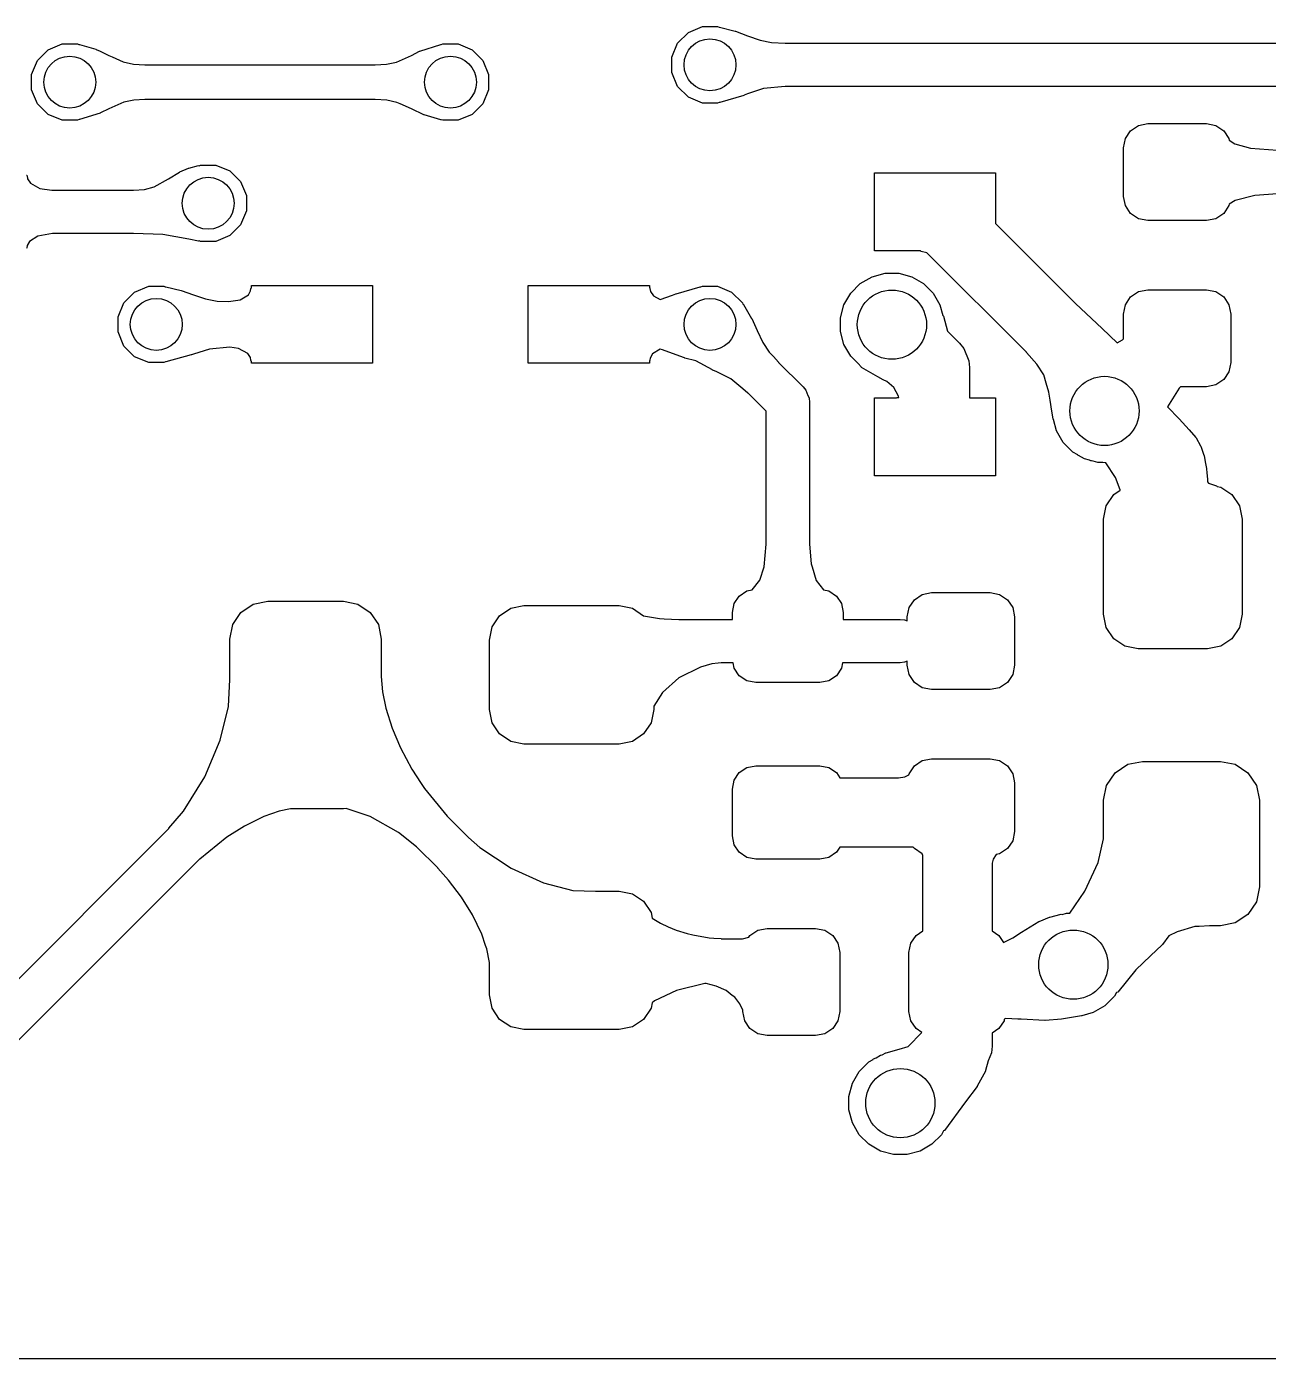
# Model space of a CAD drawing. Extents: x 89 to 178, y -115 to -57.
# Drawn here: x 114.95 to 122.13, y -74.58 to -66.88 of the extents above; entities that cross this region are included whole.
import ezdxf

# ---------------------------------------------------------------- set-up
doc = ezdxf.new("R2010")
doc.units = 0
doc.layers.add('BLACK', color=7, linetype='CONTINUOUS')

msp = doc.modelspace()

# ---------------------------------------------------------------- linework, layer by layer
at = {"layer": 'BLACK', "linetype": 'CONTINUOUS'}
for p, q in [((118.712919, -66.974997), (118.774997, -66.912919)), ((118.774997, -66.912919), (118.856105, -66.879323)), ((118.856105, -66.879323), (118.943895, -66.879323)), ((118.943895, -66.879323), (118.952325, -66.882815)), ((118.952325, -66.882815), (118.955238, -66.882249)), ((118.955238, -66.882249), (118.955791, -66.882375)), ((118.955791, -66.882375), (119.045672, -66.90544)), ((119.045672, -66.90544), (119.046805, -66.905795)), ((119.046805, -66.905795), (119.117303, -66.931993)), ((119.117303, -66.931993), (119.190248, -66.957943)), ((115.012919, -67.074997), (115.074997, -67.012919)), ((115.074997, -67.012919), (115.156105, -66.979323)), ((115.156105, -66.979323), (115.243895, -66.979323)), ((115.243895, -66.979323), (115.252905, -66.983055)), ((115.252905, -66.983055), (115.255165, -66.982616)), ((115.255165, -66.982616), (115.256075, -66.982839)), ((115.256075, -66.982839), (115.351421, -67.010367)), ((115.351421, -67.010367), (115.353219, -67.011052)), ((115.353219, -67.011052), (115.37511, -67.021535)), ((115.37511, -67.021535), (115.425438, -67.045636)), ((117.174538, -67.045646), (117.221861, -67.021783)), ((117.221861, -67.021783), (117.223602, -67.021076)), ((117.223602, -67.021076), (117.343715, -66.983227)), ((117.343715, -66.983227), (117.346161, -66.983441)), ((117.346161, -66.983441), (117.356105, -66.979323)), ((117.356105, -66.979323), (117.443895, -66.979323)), ((117.443895, -66.979323), (117.525003, -67.012919)), ((117.525003, -67.012919), (117.587081, -67.074997)), ((118.679323, -67.056105), (118.712919, -66.974997)), ((119.190248, -66.957943), (119.190252, -66.957943)), ((119.190252, -66.957943), (119.190253, -66.957944)), ((119.190253, -66.957944), (119.255291, -66.970367)), ((119.255291, -66.970367), (119.255293, -66.970367)), ((119.255293, -66.970367), (119.255298, -66.970368)), ((119.255298, -66.970368), (119.334576, -66.974431)), ((119.334576, -66.974431), (119.335772, -66.975)), ((119.335772, -66.975), (128.662887, -66.975)), ((114.979323, -67.156105), (115.012919, -67.074997)), ((115.425438, -67.045636), (115.444982, -67.054335)), ((115.444982, -67.054335), (115.509077, -67.082866)), ((115.509077, -67.082866), (115.50908, -67.082866)), ((115.50908, -67.082866), (115.509081, -67.082867)), ((115.509081, -67.082867), (115.567377, -67.095357)), ((115.567377, -67.095357), (115.567382, -67.095358)), ((115.567382, -67.095358), (115.634669, -67.099347)), ((115.634669, -67.099347), (115.636014, -67.1)), ((115.636014, -67.1), (116.963938, -67.1)), ((116.963938, -67.1), (116.96535, -67.099367)), ((116.96535, -67.099367), (117.030606, -67.095622)), ((117.030606, -67.095622), (117.08785, -67.083795)), ((117.08785, -67.083795), (117.174538, -67.045646)), ((117.587081, -67.074997), (117.620677, -67.156105)), ((118.679323, -67.143895), (118.679323, -67.056105)), ((114.979323, -67.243895), (114.979323, -67.156105)), ((117.620677, -67.156105), (117.620677, -67.243895)), ((118.712919, -67.225003), (118.679323, -67.143895)), ((115.012919, -67.325003), (114.979323, -67.243895)), ((117.620677, -67.243895), (117.587081, -67.325003)), ((118.774997, -67.287081), (118.712919, -67.225003)), ((119.208366, -67.237534), (119.117336, -67.267993)), ((119.335041, -67.22597), (119.208366, -67.237534)), ((119.33711, -67.225), (119.335041, -67.22597)), ((128.66423, -67.225), (119.33711, -67.225)), ((115.074997, -67.387081), (115.012919, -67.325003)), ((115.512146, -67.316205), (115.425456, -67.354356)), ((115.512148, -67.316205), (115.512146, -67.316205)), ((115.569388, -67.304378), (115.512148, -67.316205)), ((115.634647, -67.300633), (115.569388, -67.304378)), ((115.636059, -67.3), (115.634647, -67.300633)), ((116.963987, -67.3), (115.636059, -67.3)), ((116.96533, -67.300652), (116.963987, -67.3)), ((117.032611, -67.304641), (116.96533, -67.300652)), ((117.032623, -67.304642), (117.032611, -67.304641)), ((117.090919, -67.317132), (117.032623, -67.304642)), ((117.090923, -67.317133), (117.090919, -67.317132)), ((117.090924, -67.317134), (117.090923, -67.317133)), ((117.109448, -67.32538), (117.090924, -67.317134)), ((117.17456, -67.354363), (117.109448, -67.32538)), ((117.587081, -67.325003), (117.525003, -67.387081)), ((118.856105, -67.320677), (118.774997, -67.287081)), ((118.943895, -67.320677), (118.856105, -67.320677)), ((118.953222, -67.316813), (118.943895, -67.320677)), ((118.956093, -67.31713), (118.953222, -67.316813)), ((119.09573, -67.276532), (118.956093, -67.31713)), ((119.096789, -67.276168), (119.09573, -67.276532)), ((119.117293, -67.268009), (119.096789, -67.276168)), ((119.117336, -67.267993), (119.117293, -67.268009)), ((115.156105, -67.420677), (115.074997, -67.387081)), ((115.376391, -67.378924), (115.256285, -67.416772)), ((115.378143, -67.378212), (115.376391, -67.378924)), ((115.425456, -67.354356), (115.378143, -67.378212)), ((117.246774, -67.388945), (117.17456, -67.354363)), ((117.248582, -67.389634), (117.246774, -67.388945)), ((117.343922, -67.417159), (117.248582, -67.389634)), ((117.525003, -67.387081), (117.443895, -67.420677)), ((115.243895, -67.420677), (115.156105, -67.420677)), ((115.253839, -67.416557), (115.243895, -67.420677)), ((115.256285, -67.416772), (115.253839, -67.416557)), ((117.344834, -67.417383), (117.343922, -67.417159)), ((117.347092, -67.416943), (117.344834, -67.417383)), ((117.356105, -67.420677), (117.347092, -67.416943)), ((117.443895, -67.420677), (117.356105, -67.420677)), ((121.300657, -67.526424), (121.331005, -67.481005)), ((121.331005, -67.481005), (121.376424, -67.450657)), ((121.376424, -67.450657), (121.43, -67.44)), ((121.43, -67.44), (121.77, -67.44)), ((121.77, -67.44), (121.823576, -67.450657)), ((121.823576, -67.450657), (121.868995, -67.481005)), ((121.868995, -67.481005), (121.899343, -67.526424)), ((121.29, -67.58), (121.300657, -67.526424)), ((121.899343, -67.526424), (121.901108, -67.535301)), ((121.901108, -67.535301), (121.933484, -67.555903)), ((121.933484, -67.555903), (122.024108, -67.581749)), ((121.29, -67.86), (121.29, -67.58)), ((122.024108, -67.581749), (122.179234, -67.59414)), ((115.771101, -67.758949), (115.83486, -67.720063)), ((115.83486, -67.720063), (115.836366, -67.719291)), ((115.836366, -67.719291), (115.887011, -67.697825)), ((115.887011, -67.697825), (115.888549, -67.697297)), ((115.888549, -67.697297), (115.944107, -67.682515)), ((115.944107, -67.682515), (115.947352, -67.682948)), ((115.947352, -67.682948), (115.956105, -67.679323)), ((115.956105, -67.679323), (116.043895, -67.679323)), ((116.043895, -67.679323), (116.125003, -67.712919)), ((116.125003, -67.712919), (116.187081, -67.774997)), ((114.95, -67.737019), (114.951404, -67.737997)), ((114.951404, -67.737997), (114.953073, -67.74226)), ((114.953073, -67.74226), (114.956051, -67.758987)), ((114.956051, -67.758987), (114.956051, -67.758988)), ((114.956051, -67.758988), (114.972601, -67.784349)), ((114.972601, -67.784349), (114.972602, -67.784349)), ((114.972602, -67.784349), (114.972603, -67.784351)), ((114.972603, -67.784351), (115.027597, -67.81419)), ((115.688, -67.805087), (115.771101, -67.758949)), ((116.187081, -67.774997), (116.220677, -67.856105)), ((119.85, -68.175), (119.85, -67.725)), ((119.85, -67.725), (120.55, -67.725)), ((120.55, -67.725), (120.55, -68.017157)), ((115.027597, -67.81419), (115.09576, -67.824478)), ((115.09576, -67.824478), (115.142143, -67.825)), ((115.142143, -67.825), (115.566001, -67.825)), ((115.566001, -67.825), (115.56771, -67.824219)), ((115.56771, -67.824219), (115.631976, -67.819597)), ((115.631976, -67.819597), (115.688, -67.805087)), ((116.220677, -67.856105), (116.220677, -67.943895)), ((121.300657, -67.913576), (121.29, -67.86)), ((122.048225, -67.854244), (121.934525, -67.883666)), ((122.048226, -67.854244), (122.048225, -67.854244)), ((122.179061, -67.845713), (122.048226, -67.854244)), ((116.220677, -67.943895), (116.187081, -68.025003)), ((121.331005, -67.958995), (121.300657, -67.913576)), ((121.899343, -67.913576), (121.868995, -67.958995)), ((121.901163, -67.904423), (121.899343, -67.913576)), ((121.934524, -67.883666), (121.901163, -67.904423)), ((121.934525, -67.883666), (121.934524, -67.883666)), ((116.187081, -68.025003), (116.125003, -68.087081)), ((120.55, -68.017157), (121.011818, -68.478976)), ((121.376424, -67.989343), (121.331005, -67.958995)), ((121.43, -68), (121.376424, -67.989343)), ((121.77, -68), (121.43, -68)), ((121.823576, -67.989343), (121.77, -68)), ((121.868995, -67.958995), (121.823576, -67.989343)), ((115.015541, -68.089673), (114.967814, -68.120999)), ((115.099386, -68.075331), (115.015541, -68.089673)), ((115.137446, -68.075), (115.099386, -68.075331)), ((115.567374, -68.075), (115.137446, -68.075)), ((115.568177, -68.075363), (115.567374, -68.075)), ((115.737964, -68.080806), (115.568177, -68.075363)), ((115.887411, -68.106808), (115.737964, -68.080806)), ((116.125003, -68.087081), (116.043895, -68.120677)), ((114.952759, -68.157258), (114.95, -68.161788)), ((114.954727, -68.144602), (114.952759, -68.157258)), ((114.954729, -68.144596), (114.954727, -68.144602)), ((114.967813, -68.121001), (114.954729, -68.144596)), ((114.967814, -68.120999), (114.967813, -68.121001)), ((115.944654, -68.118365), (115.887411, -68.106808)), ((115.948642, -68.117586), (115.944654, -68.118365)), ((115.956105, -68.120677), (115.948642, -68.117586)), ((116.043895, -68.120677), (115.956105, -68.120677)), ((120.115822, -68.175), (119.85, -68.175)), ((120.120175, -68.178121), (120.115822, -68.175)), ((120.152922, -68.185764), (120.120175, -68.178121)), ((120.728483, -68.761326), (120.152922, -68.185764)), ((119.768872, -68.363496), (119.836695, -68.324338)), ((119.836695, -68.324338), (119.912342, -68.304069)), ((119.912342, -68.304069), (119.990658, -68.304069)), ((119.990658, -68.304069), (120.066305, -68.324338)), ((120.066305, -68.324338), (120.134128, -68.363496)), ((115.512919, -68.474997), (115.574997, -68.412919)), ((115.574997, -68.412919), (115.656105, -68.379323)), ((115.656105, -68.379323), (115.743895, -68.379323)), ((115.743895, -68.379323), (115.752199, -68.382762)), ((115.752199, -68.382762), (115.755254, -68.382169)), ((115.755254, -68.382169), (115.755738, -68.382278)), ((115.755738, -68.382278), (115.843758, -68.404241)), ((115.843758, -68.404241), (115.844748, -68.404536)), ((115.844748, -68.404536), (115.914483, -68.428854)), ((116.232188, -68.428344), (116.245274, -68.405195)), ((116.245274, -68.405195), (116.247226, -68.392718)), ((116.247226, -68.392718), (116.25, -68.388172)), ((116.25, -68.388172), (116.25, -68.375)), ((116.25, -68.375), (116.95, -68.375)), ((116.95, -68.375), (116.95, -68.825)), ((117.85, -68.825), (117.85, -68.375)), ((117.85, -68.375), (118.55, -68.375)), ((118.55, -68.375), (118.55, -68.387019)), ((118.55, -68.387019), (118.551404, -68.387997)), ((118.551404, -68.387997), (118.553073, -68.39226)), ((118.553073, -68.39226), (118.556051, -68.408983)), ((118.556051, -68.408983), (118.572599, -68.434342)), ((118.704263, -68.423453), (118.843907, -68.382855)), ((118.843907, -68.382855), (118.846779, -68.383171)), ((118.846779, -68.383171), (118.856105, -68.379309)), ((118.856105, -68.379309), (118.943895, -68.379309)), ((118.943895, -68.379309), (119.025003, -68.412905)), ((119.025003, -68.412905), (119.087081, -68.474983)), ((119.713494, -68.418874), (119.768872, -68.363496)), ((120.134128, -68.363496), (120.189506, -68.418874)), ((121.331005, -68.441005), (121.376424, -68.410657)), ((121.376424, -68.410657), (121.43, -68.4)), ((121.43, -68.4), (121.77, -68.4)), ((121.77, -68.4), (121.823576, -68.410657)), ((121.823576, -68.410657), (121.868995, -68.441005)), ((115.479323, -68.556105), (115.512919, -68.474997)), ((115.914483, -68.428854), (115.914532, -68.42887)), ((115.914532, -68.42887), (115.914545, -68.428875)), ((115.914545, -68.428875), (115.984398, -68.452352)), ((115.984398, -68.452352), (115.984402, -68.452353)), ((115.984402, -68.452353), (115.984414, -68.452357)), ((115.984414, -68.452357), (116.051512, -68.464808)), ((116.051512, -68.464808), (116.116794, -68.468021)), ((116.116794, -68.468021), (116.18486, -68.45806)), ((116.18486, -68.45806), (116.232188, -68.428344)), ((118.572599, -68.434342), (118.5726, -68.434343)), ((118.5726, -68.434343), (118.572601, -68.434344)), ((118.572601, -68.434344), (118.611903, -68.455667)), ((118.611903, -68.455667), (118.682696, -68.43198)), ((118.682696, -68.43198), (118.703215, -68.423813)), ((118.703215, -68.423813), (118.704263, -68.423453)), ((119.087081, -68.474983), (119.090573, -68.483414)), ((119.090573, -68.483414), (119.093032, -68.485073)), ((119.093032, -68.485073), (119.093346, -68.485574)), ((119.093346, -68.485574), (119.140568, -68.5654)), ((119.654067, -68.562344), (119.674336, -68.486697)), ((119.674336, -68.486697), (119.713494, -68.418874)), ((120.189506, -68.418874), (120.228664, -68.486697)), ((120.228664, -68.486697), (120.245293, -68.548759)), ((121.011818, -68.478976), (121.012578, -68.479278)), ((121.012578, -68.479278), (121.166324, -68.62453)), ((121.29, -68.54), (121.300657, -68.486424)), ((121.300657, -68.486424), (121.331005, -68.441005)), ((121.868995, -68.441005), (121.899343, -68.486424)), ((121.899343, -68.486424), (121.91, -68.54)), ((115.479323, -68.643895), (115.479323, -68.556105)), ((119.140568, -68.5654), (119.141135, -68.566484)), ((119.141135, -68.566484), (119.172466, -68.63487)), ((119.654067, -68.64066), (119.654067, -68.562344)), ((120.245293, -68.548759), (120.248637, -68.553394)), ((120.248637, -68.553394), (120.272724, -68.639884)), ((121.29, -68.623185), (121.29, -68.54)), ((121.91, -68.54), (121.91, -68.82)), ((115.512919, -68.725003), (115.479323, -68.643895)), ((119.172466, -68.63487), (119.205684, -68.704771)), ((119.674336, -68.716307), (119.654067, -68.64066)), ((120.272724, -68.639884), (120.341421, -68.708581)), ((121.166324, -68.62453), (121.166327, -68.624533)), ((121.166327, -68.624533), (121.252993, -68.706264)), ((121.289983, -68.683289), (121.289996, -68.623195)), ((121.289996, -68.623195), (121.29, -68.623185)), ((119.205684, -68.704771), (119.205689, -68.704778)), ((119.205689, -68.704778), (119.242892, -68.75955)), ((119.713494, -68.78413), (119.674336, -68.716307)), ((120.341421, -68.708581), (120.366294, -68.738888)), ((121.252993, -68.706264), (121.283079, -68.688495)), ((121.283079, -68.688495), (121.289983, -68.683289)), ((115.574997, -68.787081), (115.512919, -68.725003)), ((115.656105, -68.820677), (115.574997, -68.787081)), ((115.901701, -68.775873), (115.756039, -68.817229)), ((115.902594, -68.77558), (115.901701, -68.775873)), ((115.914455, -68.771155), (115.902594, -68.77558)), ((115.914475, -68.771148), (115.914455, -68.771155)), ((116.006961, -68.742283), (115.914475, -68.771148)), ((116.125772, -68.732238), (116.006961, -68.742283)), ((116.17582, -68.739198), (116.125772, -68.732238)), ((116.175822, -68.739199), (116.17582, -68.739198)), ((116.228494, -68.767566), (116.175822, -68.739199)), ((116.228495, -68.767567), (116.228494, -68.767566)), ((116.244254, -68.792032), (116.228495, -68.767567)), ((116.244254, -68.792033), (116.244254, -68.792032)), ((116.246978, -68.80766), (116.244254, -68.792033)), ((118.554727, -68.794593), (118.552758, -68.80725)), ((118.554729, -68.794587), (118.554727, -68.794593)), ((118.567813, -68.770991), (118.554729, -68.794587)), ((118.567815, -68.770989), (118.567813, -68.770991)), ((118.611153, -68.742541), (118.567815, -68.770989)), ((118.625283, -68.747567), (118.611153, -68.742541)), ((118.682674, -68.767983), (118.625283, -68.747567)), ((118.753177, -68.794183), (118.682674, -68.767983)), ((118.754345, -68.794549), (118.753177, -68.794183)), ((118.81864, -68.811048), (118.754345, -68.794549)), ((119.242892, -68.75955), (119.242894, -68.759552)), ((119.242894, -68.759552), (119.242896, -68.759555)), ((119.242896, -68.759555), (119.26694, -68.786196)), ((119.26694, -68.786196), (119.296081, -68.818486)), ((119.755581, -68.826217), (119.713494, -68.78413)), ((120.366294, -68.738888), (120.396157, -68.810984)), ((120.728924, -68.762564), (120.728483, -68.761326)), ((120.789727, -68.829862), (120.728924, -68.762564)), ((115.743895, -68.820677), (115.656105, -68.820677)), ((115.753058, -68.816881), (115.743895, -68.820677)), ((115.756039, -68.817229), (115.753058, -68.816881)), ((116.248654, -68.811965), (116.246978, -68.80766)), ((116.25, -68.812901), (116.248654, -68.811965)), ((116.25, -68.825), (116.25, -68.812901)), ((116.95, -68.825), (116.25, -68.825)), ((118.55, -68.825), (117.85, -68.825)), ((118.552758, -68.80725), (118.55, -68.811778)), ((118.55, -68.811778), (118.55, -68.825)), ((118.913577, -68.863217), (118.81864, -68.811048)), ((118.914584, -68.863709), (118.913577, -68.863217)), ((118.920358, -68.866195), (118.914584, -68.863709)), ((118.934857, -68.87244), (118.920358, -68.866195)), ((118.934865, -68.872444), (118.934857, -68.87244)), ((119.020796, -68.915286), (118.934865, -68.872444)), ((119.296081, -68.818486), (119.296524, -68.819734)), ((119.296524, -68.819734), (119.438388, -68.961598)), ((119.773799, -68.845974), (119.755581, -68.826217)), ((119.776473, -68.848131), (119.773799, -68.845974)), ((119.870237, -68.903224), (119.776473, -68.848131)), ((120.396157, -68.810984), (120.4, -68.850002)), ((120.4, -68.850002), (120.4, -69.025)), ((120.829439, -68.892329), (120.789727, -68.829862)), ((121.899343, -68.873576), (121.868995, -68.918995)), ((121.91, -68.82), (121.899343, -68.873576)), ((119.020797, -68.915287), (119.020796, -68.915286)), ((119.020799, -68.915288), (119.020797, -68.915287)), ((119.090212, -68.973088), (119.020799, -68.915288)), ((119.870698, -68.903481), (119.870237, -68.903224)), ((119.901212, -68.919605), (119.870698, -68.903481)), ((119.921115, -68.930122), (119.901212, -68.919605)), ((119.921116, -68.930123), (119.921115, -68.930122)), ((119.921118, -68.930124), (119.921116, -68.930123)), ((119.962263, -68.964049), (119.921118, -68.930124)), ((120.843287, -68.940035), (120.829439, -68.892329)), ((120.858468, -68.992328), (120.843287, -68.940035)), ((121.823576, -68.949343), (121.77, -68.96)), ((121.868995, -68.918995), (121.823576, -68.949343)), ((119.118544, -68.99668), (119.090212, -68.973088)), ((119.120697, -68.997459), (119.118544, -68.99668)), ((119.225, -69.101762), (119.120697, -68.997459)), ((119.438388, -68.961598), (119.453928, -68.980534)), ((119.453928, -68.980534), (119.453934, -68.98054)), ((119.453934, -68.98054), (119.466391, -69.010614)), ((119.466391, -69.010614), (119.472349, -69.025)), ((119.472349, -69.025), (119.472598, -69.0256)), ((119.472598, -69.0256), (119.475, -69.049986)), ((119.85, -69.475), (119.85, -69.025)), ((119.85, -69.025), (119.977649, -69.025)), ((119.962266, -68.964053), (119.962263, -68.964049)), ((119.989895, -69.01499), (119.962266, -68.964053)), ((119.977649, -69.025), (119.98249, -69.022613)), ((119.98249, -69.022613), (119.990788, -69.021857)), ((119.989897, -69.014994), (119.989895, -69.01499)), ((119.990788, -69.021857), (119.989897, -69.014994)), ((120.4, -69.025), (120.55, -69.025)), ((120.55, -69.025), (120.55, -69.475)), ((120.858469, -68.992333), (120.858468, -68.992328)), ((120.85847, -68.992337), (120.858469, -68.992333)), ((120.865597, -69.03844), (120.85847, -68.992337)), ((121.611207, -68.968573), (121.544425, -69.077082)), ((121.611214, -68.968563), (121.611207, -68.968573)), ((121.618791, -68.96), (121.611214, -68.968563)), ((121.77, -68.96), (121.618791, -68.96)), ((119.225, -69.868801), (119.225, -69.101762)), ((119.475, -69.049986), (119.475, -69.869005)), ((120.876153, -69.101161), (120.865597, -69.03844)), ((120.883813, -69.146675), (120.876153, -69.101161)), ((121.544425, -69.077082), (121.611331, -69.145934)), ((120.88387, -69.146984), (120.883813, -69.146675)), ((120.885274, -69.149098), (120.88387, -69.146984)), ((120.90288, -69.214805), (120.885274, -69.149098)), ((121.611331, -69.145934), (121.611647, -69.146272)), ((121.611647, -69.146272), (121.668961, -69.21012)), ((120.942038, -69.282628), (120.90288, -69.214805)), ((121.668961, -69.21012), (121.708576, -69.254253)), ((121.708576, -69.254253), (121.710059, -69.256321)), ((121.710059, -69.256321), (121.735437, -69.301346)), ((120.997416, -69.338006), (120.942038, -69.282628)), ((121.025002, -69.353932), (120.997416, -69.338006)), ((121.735437, -69.301346), (121.736254, -69.303131)), ((121.736254, -69.303131), (121.75492, -69.355059)), ((121.026075, -69.355058), (121.025002, -69.353932)), ((121.029816, -69.356712), (121.026075, -69.355058)), ((121.065239, -69.377164), (121.029816, -69.356712)), ((121.092694, -69.38452), (121.065239, -69.377164)), ((121.101096, -69.388236), (121.092694, -69.38452)), ((121.104353, -69.389143), (121.101096, -69.388236)), ((121.114991, -69.390494), (121.104353, -69.389143)), ((121.140886, -69.397433), (121.114991, -69.390494)), ((121.169593, -69.397433), (121.140886, -69.397433)), ((121.18808, -69.399782), (121.169593, -69.397433)), ((121.24314, -69.485291), (121.18808, -69.399782)), ((121.75492, -69.355059), (121.755724, -69.357296)), ((121.755724, -69.357296), (121.756219, -69.359129)), ((121.756219, -69.359129), (121.764495, -69.403938)), ((121.764495, -69.403938), (121.76999, -69.433685)), ((120.55, -69.475), (119.85, -69.475)), ((121.269839, -69.555414), (121.24314, -69.485291)), ((121.76999, -69.433685), (121.77017, -69.435219)), ((121.77017, -69.435219), (121.771283, -69.457215)), ((121.771283, -69.457215), (121.775, -69.494956)), ((121.233579, -69.583579), (121.270617, -69.55883)), ((121.270617, -69.55883), (121.269839, -69.555414)), ((121.775, -69.494956), (121.775, -69.510397)), ((121.775, -69.510397), (121.781876, -69.516708)), ((121.781876, -69.516708), (121.827215, -69.533228)), ((121.827215, -69.533228), (121.83022, -69.535983)), ((121.83022, -69.535983), (121.851537, -69.540224)), ((121.851537, -69.540224), (121.916421, -69.583579)), ((121.190224, -69.648463), (121.233579, -69.583579)), ((121.916421, -69.583579), (121.959776, -69.648463)), ((121.175, -69.725), (121.190224, -69.648463)), ((121.959776, -69.648463), (121.975, -69.725)), ((121.175, -70.275), (121.175, -69.725)), ((121.975, -69.725), (121.975, -70.275)), ((119.212175, -70.00126), (119.224034, -69.870642)), ((119.224034, -69.870642), (119.225, -69.868801)), ((119.475, -69.869005), (119.475828, -69.870806)), ((119.475828, -69.870806), (119.484487, -69.983816)), ((119.187341, -70.07747), (119.212175, -70.00126)), ((119.484487, -69.983816), (119.489794, -70.001262)), ((119.489794, -70.001262), (119.513502, -70.079202)), ((119.144348, -70.134107), (119.187341, -70.07747)), ((119.513502, -70.079202), (119.555725, -70.134122)), ((119.040276, -70.213338), (119.069541, -70.169541)), ((119.069541, -70.169541), (119.113338, -70.140276)), ((119.113338, -70.140276), (119.144348, -70.134107)), ((119.555725, -70.134122), (119.586662, -70.140276)), ((119.586662, -70.140276), (119.630459, -70.169541)), ((119.630459, -70.169541), (119.659724, -70.213338)), ((120.081005, -70.191005), (120.126424, -70.160657)), ((120.126424, -70.160657), (120.18, -70.15)), ((120.18, -70.15), (120.52, -70.15)), ((120.52, -70.15), (120.573576, -70.160657)), ((120.573576, -70.160657), (120.618995, -70.191005)), ((116.18907, -70.26407), (116.260038, -70.216651)), ((116.260038, -70.216651), (116.34375, -70.2)), ((116.34375, -70.2), (116.78125, -70.2)), ((116.78125, -70.2), (116.864962, -70.216651)), ((116.864962, -70.216651), (116.93593, -70.26407)), ((117.683579, -70.283579), (117.748463, -70.240224)), ((117.748463, -70.240224), (117.825, -70.225)), ((117.825, -70.225), (118.375, -70.225)), ((118.375, -70.225), (118.451537, -70.240224)), ((118.451537, -70.240224), (118.516421, -70.283579)), ((119.03, -70.265), (119.040276, -70.213338)), ((119.659724, -70.213338), (119.67, -70.265)), ((120.04, -70.29), (120.050657, -70.236424)), ((120.050657, -70.236424), (120.081005, -70.191005)), ((120.618995, -70.191005), (120.649343, -70.236424)), ((120.649343, -70.236424), (120.66, -70.29)), ((116.125, -70.41875), (116.141651, -70.335038)), ((116.141651, -70.335038), (116.18907, -70.26407)), ((116.93593, -70.26407), (116.983349, -70.335038)), ((116.983349, -70.335038), (117, -70.41875)), ((117.640224, -70.348463), (117.683579, -70.283579)), ((118.516421, -70.283579), (118.51643, -70.283592)), ((118.51643, -70.283592), (118.607658, -70.299728)), ((118.607658, -70.299728), (118.607667, -70.299728)), ((118.607667, -70.299728), (118.607673, -70.299729)), ((118.607673, -70.299729), (118.634569, -70.300991)), ((118.634569, -70.300991), (118.719943, -70.305)), ((118.719943, -70.305), (119.03, -70.305)), ((119.03, -70.305), (119.03, -70.265)), ((119.67, -70.265), (119.67, -70.305)), ((119.67, -70.305), (120, -70.305)), ((120, -70.305), (120.024386, -70.307402)), ((120.024386, -70.307402), (120.04, -70.313869)), ((120.04, -70.313869), (120.04, -70.29)), ((120.66, -70.29), (120.66, -70.57)), ((121.190224, -70.351537), (121.175, -70.275)), ((121.975, -70.275), (121.959776, -70.351537)), ((117.625, -70.425), (117.640224, -70.348463)), ((121.233579, -70.416421), (121.190224, -70.351537)), ((121.959776, -70.351537), (121.916421, -70.416421)), ((116.125, -70.649835), (116.125, -70.41875)), ((117, -70.41875), (117, -70.633637)), ((117.625, -70.825), (117.625, -70.425)), ((121.298463, -70.459776), (121.233579, -70.416421)), ((121.375, -70.475), (121.298463, -70.459776)), ((121.775, -70.475), (121.375, -70.475)), ((121.851537, -70.459776), (121.775, -70.475)), ((121.916421, -70.416421), (121.851537, -70.459776)), ((118.911463, -70.561731), (118.844943, -70.580042)), ((118.911472, -70.561729), (118.911463, -70.561731)), ((118.911477, -70.561728), (118.911472, -70.561729)), ((118.946792, -70.557752), (118.911477, -70.561728)), ((118.964609, -70.555747), (118.946792, -70.557752)), ((118.96616, -70.555), (118.964609, -70.555747)), ((119.033978, -70.555), (118.96616, -70.555)), ((119.040276, -70.586662), (119.033978, -70.555)), ((119.666022, -70.555), (119.659724, -70.586662)), ((120, -70.555), (119.666022, -70.555)), ((120.024386, -70.552598), (120, -70.555)), ((120.04, -70.54613), (120.024386, -70.552598)), ((120.04, -70.57), (120.04, -70.54613)), ((117, -70.633637), (117.000375, -70.635222)), ((117.000375, -70.635222), (117.006878, -70.72304)), ((118.720665, -70.64239), (118.624689, -70.727074)), ((118.844931, -70.580047), (118.720665, -70.64239)), ((118.844943, -70.580042), (118.844931, -70.580047)), ((119.069541, -70.630459), (119.040276, -70.586662)), ((119.113338, -70.659724), (119.069541, -70.630459)), ((119.630459, -70.630459), (119.586662, -70.659724)), ((119.659724, -70.586662), (119.630459, -70.630459)), ((120.050657, -70.623576), (120.04, -70.57)), ((120.081005, -70.668995), (120.050657, -70.623576)), ((120.649343, -70.623576), (120.618995, -70.668995)), ((120.66, -70.57), (120.649343, -70.623576)), ((116.116479, -70.807382), (116.124207, -70.65151)), ((116.124207, -70.65151), (116.125, -70.649835)), ((117.006878, -70.72304), (117.006878, -70.723043)), ((117.006878, -70.723043), (117.026062, -70.818626)), ((119.165, -70.67), (119.113338, -70.659724)), ((119.535, -70.67), (119.165, -70.67)), ((119.586662, -70.659724), (119.535, -70.67)), ((120.126424, -70.699343), (120.081005, -70.668995)), ((120.18, -70.71), (120.126424, -70.699343)), ((120.52, -70.71), (120.18, -70.71)), ((120.573576, -70.699343), (120.52, -70.71)), ((120.618995, -70.668995), (120.573576, -70.699343)), ((118.624685, -70.727079), (118.575, -70.806514)), ((118.624689, -70.727074), (118.624685, -70.727079)), ((116.068981, -71.003253), (116.116479, -70.807382)), ((117.026062, -70.818626), (117.026066, -70.81864)), ((117.026066, -70.81864), (117.062829, -70.934037)), ((117.640224, -70.901537), (117.625, -70.825)), ((118.575, -70.825), (118.559776, -70.901537)), ((118.575, -70.806514), (118.575, -70.825)), ((117.062829, -70.934037), (117.062833, -70.934047)), ((117.062833, -70.934047), (117.111408, -71.046936)), ((117.683579, -70.966421), (117.640224, -70.901537)), ((118.559776, -70.901537), (118.516421, -70.966421)), ((115.979919, -71.213907), (116.068981, -71.003253)), ((117.748463, -71.009776), (117.683579, -70.966421)), ((117.825, -71.025), (117.748463, -71.009776)), ((118.375, -71.025), (117.825, -71.025)), ((118.451537, -71.009776), (118.375, -71.025)), ((118.516421, -70.966421), (118.451537, -71.009776)), ((117.111408, -71.046936), (117.111422, -71.046964)), ((117.111422, -71.046964), (117.17745, -71.169745)), ((117.17745, -71.169745), (117.17746, -71.169762)), ((117.17746, -71.169762), (117.231299, -71.252835)), ((119.069541, -71.189541), (119.113338, -71.160276)), ((119.113338, -71.160276), (119.165, -71.15)), ((119.165, -71.15), (119.535, -71.15)), ((119.535, -71.15), (119.586662, -71.160276)), ((119.586662, -71.160276), (119.630459, -71.189541)), ((120.050657, -71.196424), (120.081005, -71.151005)), ((120.081005, -71.151005), (120.126424, -71.120657)), ((120.126424, -71.120657), (120.18, -71.11)), ((120.18, -71.11), (120.52, -71.11)), ((120.52, -71.11), (120.573576, -71.120657)), ((120.573576, -71.120657), (120.618995, -71.151005)), ((120.618995, -71.151005), (120.649343, -71.196424)), ((121.240901, -71.190901), (121.313896, -71.142127)), ((121.313896, -71.142127), (121.4, -71.125)), ((121.4, -71.125), (121.85, -71.125)), ((121.85, -71.125), (121.936104, -71.142127)), ((121.936104, -71.142127), (122.009099, -71.190901)), ((115.85674, -71.413102), (115.979919, -71.213907)), ((117.231299, -71.252835), (117.249835, -71.281436)), ((119.03, -71.285), (119.040276, -71.233338)), ((119.040276, -71.233338), (119.069541, -71.189541)), ((119.630459, -71.189541), (119.650812, -71.22)), ((119.650812, -71.22), (119.989914, -71.22)), ((119.989914, -71.22), (120.026571, -71.215179)), ((120.026571, -71.215179), (120.049388, -71.202802)), ((120.049388, -71.202802), (120.050657, -71.196424)), ((120.649343, -71.196424), (120.66, -71.25)), ((120.66, -71.25), (120.66, -71.53)), ((121.192127, -71.263896), (121.240901, -71.190901)), ((122.009099, -71.190901), (122.057873, -71.263896)), ((117.249835, -71.281436), (117.381637, -71.440936)), ((119.03, -71.555), (119.03, -71.285)), ((121.175, -71.35), (121.192127, -71.263896)), ((122.057873, -71.263896), (122.075, -71.35)), ((115.773281, -71.511214), (115.85674, -71.413102)), ((116.410295, -71.413075), (116.32133, -71.444288)), ((116.410303, -71.413073), (116.410295, -71.413075)), ((116.475023, -71.4), (116.410303, -71.413073)), ((116.78125, -71.4), (116.475023, -71.4)), ((116.798013, -71.396665), (116.78125, -71.4)), ((116.935555, -71.442995), (116.798013, -71.396665)), ((121.175, -71.571908), (121.175, -71.35)), ((122.075, -71.35), (122.075, -71.85)), ((116.32133, -71.444288), (116.210065, -71.498669)), ((116.935556, -71.442995), (116.935555, -71.442995)), ((116.935557, -71.442996), (116.935556, -71.442995)), ((116.935559, -71.442997), (116.935557, -71.442996)), ((117.100204, -71.53543), (116.935559, -71.442997)), ((117.381637, -71.440936), (117.382268, -71.442992)), ((117.382268, -71.442992), (117.503357, -71.564081)), ((113.310724, -73.975), (115.772566, -71.513156)), ((115.772566, -71.513156), (115.773281, -71.511214)), ((116.106907, -71.5628), (115.951257, -71.689541)), ((116.106912, -71.562797), (116.106907, -71.5628)), ((116.210061, -71.498671), (116.106912, -71.562797)), ((116.210065, -71.498669), (116.210061, -71.498671)), ((117.203449, -71.619265), (117.100204, -71.53543)), ((117.503357, -71.564081), (117.504861, -71.564652)), ((117.504861, -71.564652), (117.570063, -71.622487)), ((119.040276, -71.606662), (119.03, -71.555)), ((120.66, -71.53), (120.649343, -71.583576)), ((117.205836, -71.620112), (117.203449, -71.619265)), ((117.326842, -71.741118), (117.205836, -71.620112)), ((117.570063, -71.622487), (117.750447, -71.742642)), ((119.069541, -71.650459), (119.040276, -71.606662)), ((119.650812, -71.62), (119.630459, -71.650459)), ((120.074995, -71.62), (119.650812, -71.62)), ((120.081005, -71.628995), (120.074995, -71.62)), ((120.125537, -71.65875), (120.081005, -71.628995)), ((120.618995, -71.628995), (120.573576, -71.659343)), ((120.649343, -71.583576), (120.618995, -71.628995)), ((121.142644, -71.710208), (121.175, -71.571908)), ((115.949086, -71.69019), (113.450888, -74.188388)), ((115.951257, -71.689541), (115.949086, -71.69019)), ((119.113338, -71.679724), (119.069541, -71.650459)), ((119.165, -71.69), (119.113338, -71.679724)), ((119.535, -71.69), (119.165, -71.69)), ((119.586662, -71.679724), (119.535, -71.69)), ((119.630459, -71.650459), (119.586662, -71.679724)), ((120.13, -71.668811), (120.125537, -71.65875)), ((120.13, -72.104949), (120.13, -71.668811)), ((120.536891, -71.690726), (120.53, -71.713685)), ((120.53, -71.713685), (120.53, -72.104949)), ((120.553487, -71.663338), (120.536891, -71.690726)), ((120.573576, -71.659343), (120.553487, -71.663338)), ((121.066094, -71.876001), (121.142644, -71.710208)), ((117.327287, -71.742369), (117.326842, -71.741118)), ((117.389237, -71.811023), (117.327287, -71.742369)), ((117.750447, -71.742642), (117.937418, -71.827478)), ((117.389239, -71.811026), (117.389237, -71.811023)), ((117.463584, -71.909652), (117.389239, -71.811026)), ((117.937418, -71.827478), (118.107476, -71.870395)), ((118.107476, -71.870395), (118.238194, -71.874484)), ((118.238194, -71.874484), (118.239337, -71.875)), ((118.239337, -71.875), (118.375, -71.875)), ((118.375, -71.875), (118.451537, -71.890224)), ((120.980436, -72.002567), (121.066094, -71.876001)), ((122.075, -71.85), (122.057873, -71.936104)), ((117.527604, -72.012489), (117.463584, -71.909652)), ((118.451537, -71.890224), (118.516421, -71.933579)), ((118.516421, -71.933579), (118.559776, -71.998463)), ((122.057873, -71.936104), (122.009099, -72.009099)), ((117.527608, -72.012499), (117.527604, -72.012489)), ((117.52761, -72.012501), (117.527608, -72.012499)), ((117.581045, -72.122736), (117.52761, -72.012501)), ((118.559776, -71.998463), (118.566318, -72.031355)), ((118.566318, -72.031355), (118.613266, -72.06104)), ((120.802657, -72.050104), (120.862713, -72.026226)), ((120.862713, -72.026226), (120.864096, -72.025774)), ((120.864096, -72.025774), (120.929524, -72.008854)), ((120.929524, -72.008854), (120.934675, -72.009578)), ((120.934675, -72.009578), (120.960842, -72.002567)), ((120.960842, -72.002567), (120.980436, -72.002567)), ((122.009099, -72.009099), (121.936104, -72.057873)), ((118.613266, -72.06104), (118.657739, -72.080379)), ((118.657739, -72.080379), (118.704854, -72.100868)), ((118.704854, -72.100868), (118.704871, -72.100874)), ((118.704871, -72.100874), (118.768291, -72.119095)), ((119.131005, -72.131005), (119.176424, -72.100657)), ((119.176424, -72.100657), (119.23, -72.09)), ((119.23, -72.09), (119.51, -72.09)), ((119.51, -72.09), (119.563576, -72.100657)), ((119.563576, -72.100657), (119.608995, -72.131005)), ((120.091005, -72.131005), (120.13, -72.104949)), ((120.53, -72.104949), (120.568995, -72.131005)), ((120.700708, -72.111738), (120.800922, -72.050968)), ((120.800922, -72.050968), (120.802657, -72.050104)), ((121.702118, -72.080242), (121.600417, -72.109564)), ((121.702124, -72.080241), (121.702118, -72.080242)), ((121.702126, -72.080241), (121.702124, -72.080241)), ((121.726678, -72.078965), (121.702126, -72.080241)), ((121.787103, -72.075827), (121.726678, -72.078965)), ((121.790583, -72.075106), (121.787103, -72.075827)), ((121.790697, -72.075), (121.790583, -72.075106)), ((121.85, -72.075), (121.790697, -72.075)), ((121.936104, -72.057873), (121.85, -72.075)), ((117.58105, -72.122748), (117.581045, -72.122736)), ((117.603471, -72.188479), (117.58105, -72.122748)), ((118.768291, -72.119095), (118.800005, -72.128207)), ((118.800005, -72.128207), (118.895141, -72.144776)), ((118.895141, -72.144776), (118.895146, -72.144776)), ((118.895146, -72.144776), (118.89515, -72.144777)), ((118.89515, -72.144777), (118.922676, -72.146577)), ((118.922676, -72.146577), (118.964065, -72.149284)), ((118.964065, -72.149284), (118.965517, -72.15)), ((118.965517, -72.15), (119.087655, -72.15)), ((119.087655, -72.15), (119.124188, -72.141206)), ((119.124188, -72.141206), (119.131005, -72.131005)), ((119.608995, -72.131005), (119.639343, -72.176424)), ((119.639343, -72.176424), (119.65, -72.23)), ((120.05, -72.23), (120.060657, -72.176424)), ((120.060657, -72.176424), (120.091005, -72.131005)), ((120.568995, -72.131005), (120.596277, -72.171836)), ((120.596277, -72.171836), (120.650075, -72.145273)), ((120.650075, -72.145273), (120.700375, -72.111949)), ((120.700375, -72.111949), (120.700708, -72.111738)), ((121.513551, -72.18458), (121.445717, -72.248637)), ((121.514903, -72.18306), (121.513551, -72.18458)), ((121.552591, -72.132439), (121.514903, -72.18306)), ((121.600412, -72.109566), (121.552591, -72.132439)), ((121.600417, -72.109564), (121.600412, -72.109566)), ((117.610398, -72.208784), (117.603471, -72.188479)), ((117.625, -72.286471), (117.610398, -72.208784)), ((119.65, -72.23), (119.65, -72.57)), ((120.05, -72.57), (120.05, -72.23)), ((121.445708, -72.248645), (121.360576, -72.328873)), ((121.445717, -72.248637), (121.445708, -72.248645)), ((117.625, -72.475), (117.625, -72.286471)), ((121.360565, -72.328885), (121.256136, -72.458369)), ((121.360576, -72.328873), (121.360565, -72.328885)), ((118.870822, -72.408482), (118.706237, -72.448645)), ((118.870825, -72.408482), (118.870822, -72.408482)), ((118.877778, -72.407915), (118.870825, -72.408482)), ((118.936458, -72.423484), (118.877778, -72.407915)), ((117.640224, -72.551537), (117.625, -72.475)), ((118.70623, -72.448647), (118.579696, -72.508515)), ((118.706237, -72.448645), (118.70623, -72.448647)), ((118.992907, -72.449917), (118.936458, -72.423484)), ((119.029112, -72.477623), (118.992907, -72.449917)), ((119.043106, -72.488332), (119.029112, -72.477623)), ((119.072939, -72.525568), (119.043106, -72.488332)), ((121.238006, -72.482628), (121.182628, -72.538006)), ((121.250116, -72.461652), (121.238006, -72.482628)), ((121.256136, -72.458369), (121.250116, -72.461652)), ((117.683579, -72.616421), (117.640224, -72.551537)), ((118.559776, -72.551537), (118.516421, -72.616421)), ((118.566007, -72.52021), (118.559776, -72.551537)), ((118.579696, -72.508515), (118.566007, -72.52021)), ((119.09, -72.562819), (119.072939, -72.525568)), ((119.09, -72.57), (119.09, -72.562819)), ((119.100657, -72.623576), (119.09, -72.57)), ((119.65, -72.57), (119.639343, -72.623576)), ((120.060657, -72.623576), (120.05, -72.57)), ((121.182628, -72.538006), (121.114805, -72.577164)), ((117.748463, -72.659776), (117.683579, -72.616421)), ((118.516421, -72.616421), (118.451537, -72.659776)), ((119.131005, -72.668995), (119.100657, -72.623576)), ((119.639343, -72.623576), (119.608995, -72.668995)), ((120.091005, -72.668995), (120.060657, -72.623576)), ((120.599343, -72.623576), (120.568995, -72.668995)), ((120.601038, -72.615052), (120.599343, -72.623576)), ((120.610057, -72.610442), (120.601038, -72.615052)), ((120.679569, -72.614322), (120.610057, -72.610442)), ((120.67957, -72.614323), (120.679569, -72.614322)), ((120.698585, -72.615387), (120.67957, -72.614323)), ((120.835179, -72.62303), (120.698585, -72.615387)), ((120.836769, -72.623011), (120.835179, -72.62303)), ((120.931301, -72.615426), (120.836769, -72.623011)), ((120.932291, -72.615303), (120.931301, -72.615426)), ((121.046661, -72.596216), (120.932291, -72.615303)), ((121.04698, -72.596159), (121.046661, -72.596216)), ((121.049057, -72.59478), (121.04698, -72.596159)), ((121.114805, -72.577164), (121.049057, -72.59478)), ((117.825, -72.675), (117.748463, -72.659776)), ((118.375, -72.675), (117.825, -72.675)), ((118.451537, -72.659776), (118.375, -72.675)), ((119.176424, -72.699343), (119.131005, -72.668995)), ((119.23, -72.71), (119.176424, -72.699343)), ((119.51, -72.71), (119.23, -72.71)), ((119.563576, -72.699343), (119.51, -72.71)), ((119.608995, -72.668995), (119.563576, -72.699343)), ((120.044502, -72.772655), (120.125208, -72.691948)), ((120.125217, -72.691854), (120.091005, -72.668995)), ((120.125208, -72.691948), (120.125217, -72.691854)), ((120.568995, -72.668995), (120.53, -72.69505)), ((120.53, -72.69505), (120.53, -72.77)), ((119.917576, -72.809253), (119.993168, -72.788307)), ((119.993168, -72.788307), (120.044502, -72.772655)), ((120.53, -72.77), (120.526157, -72.809018)), ((119.761994, -72.917372), (119.817372, -72.861994)), ((119.817372, -72.861994), (119.842632, -72.847409)), ((119.842632, -72.847409), (119.843965, -72.845424)), ((119.843965, -72.845424), (119.845265, -72.844674)), ((119.845265, -72.844674), (119.859678, -72.837567)), ((119.859678, -72.837567), (119.885195, -72.822836)), ((119.885195, -72.822836), (119.894757, -72.820273)), ((119.894757, -72.820273), (119.915536, -72.81003)), ((119.915536, -72.81003), (119.917576, -72.809253)), ((120.506732, -72.855912), (120.492433, -72.912105)), ((120.526157, -72.809018), (120.506732, -72.855912)), ((119.722836, -72.985195), (119.761994, -72.917372)), ((120.491401, -72.914757), (120.444558, -73.001949)), ((120.492433, -72.912105), (120.491401, -72.914757)), ((119.702567, -73.060842), (119.722836, -72.985195)), ((120.443627, -73.00341), (120.376462, -73.093403)), ((120.444558, -73.001949), (120.443627, -73.00341)), ((119.702567, -73.139158), (119.702567, -73.060842)), ((120.376462, -73.093403), (120.256045, -73.257662)), ((119.722836, -73.214805), (119.702567, -73.139158)), ((119.761994, -73.282628), (119.722836, -73.214805)), ((120.250464, -73.261049), (120.238006, -73.282628)), ((120.256045, -73.257662), (120.250464, -73.261049)), ((119.817372, -73.338006), (119.761994, -73.282628)), ((119.885195, -73.377164), (119.817372, -73.338006)), ((120.182628, -73.338006), (120.114805, -73.377164)), ((120.238006, -73.282628), (120.182628, -73.338006)), ((119.960842, -73.397433), (119.885195, -73.377164)), ((120.039158, -73.397433), (119.960842, -73.397433)), ((120.114805, -73.377164), (120.039158, -73.397433)), ((107.335772, -74.575), (122.910724, -74.575))]:
    msp.add_line(p, q, dxfattribs=at)
at = {"layer": 'BLACK'}
for centre, radius in [((118.9, -67.1), 0.15), ((115.2, -67.2), 0.15), ((117.4, -67.2), 0.15), ((116, -67.9), 0.15), ((119.9515, -68.601502), 0.2), ((115.7, -68.6), 0.15), ((118.9, -68.599986), 0.15), ((121.180044, -69.1), 0.2), ((121, -72.3), 0.2), ((120, -73.1), 0.2)]:
    msp.add_circle(centre, radius, dxfattribs=at)
at = {"layer": 'WHITE'}
for centre, radius in [((118.9, -67.1), 0.15), ((115.2, -67.2), 0.15), ((117.4, -67.2), 0.15), ((116, -67.9), 0.15), ((119.9515, -68.601502), 0.2), ((115.7, -68.6), 0.15), ((118.9, -68.599986), 0.15), ((121.180044, -69.1), 0.2), ((121, -72.3), 0.2), ((120, -73.1), 0.2)]:
    msp.add_circle(centre, radius, dxfattribs=at)

doc.saveas('drawing.dxf')
